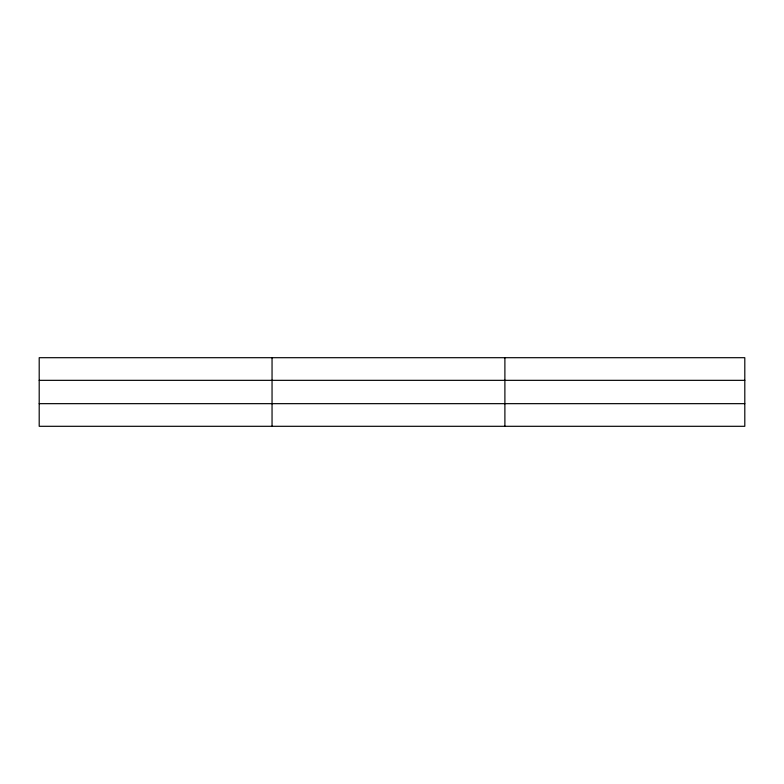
<?xml version="1.0" encoding="UTF-8"?>
<svg xmlns="http://www.w3.org/2000/svg" width="784" height="784" viewBox="0 0 784 784"><rect width="100%" height="100%" fill="white"/><g stroke="black" fill="none" stroke-linecap="round" stroke-linejoin="round"><path stroke-width="1.18" d="M272.048 357.7L272.048 426.3M504.896 357.7L504.896 426.3M744.8 380.338L744.8 357.7L39.2 357.7L39.2 426.3L744.8 426.3L744.8 380.338L39.2 380.338M39.2 403.662L744.8 403.662"/></g></svg>
